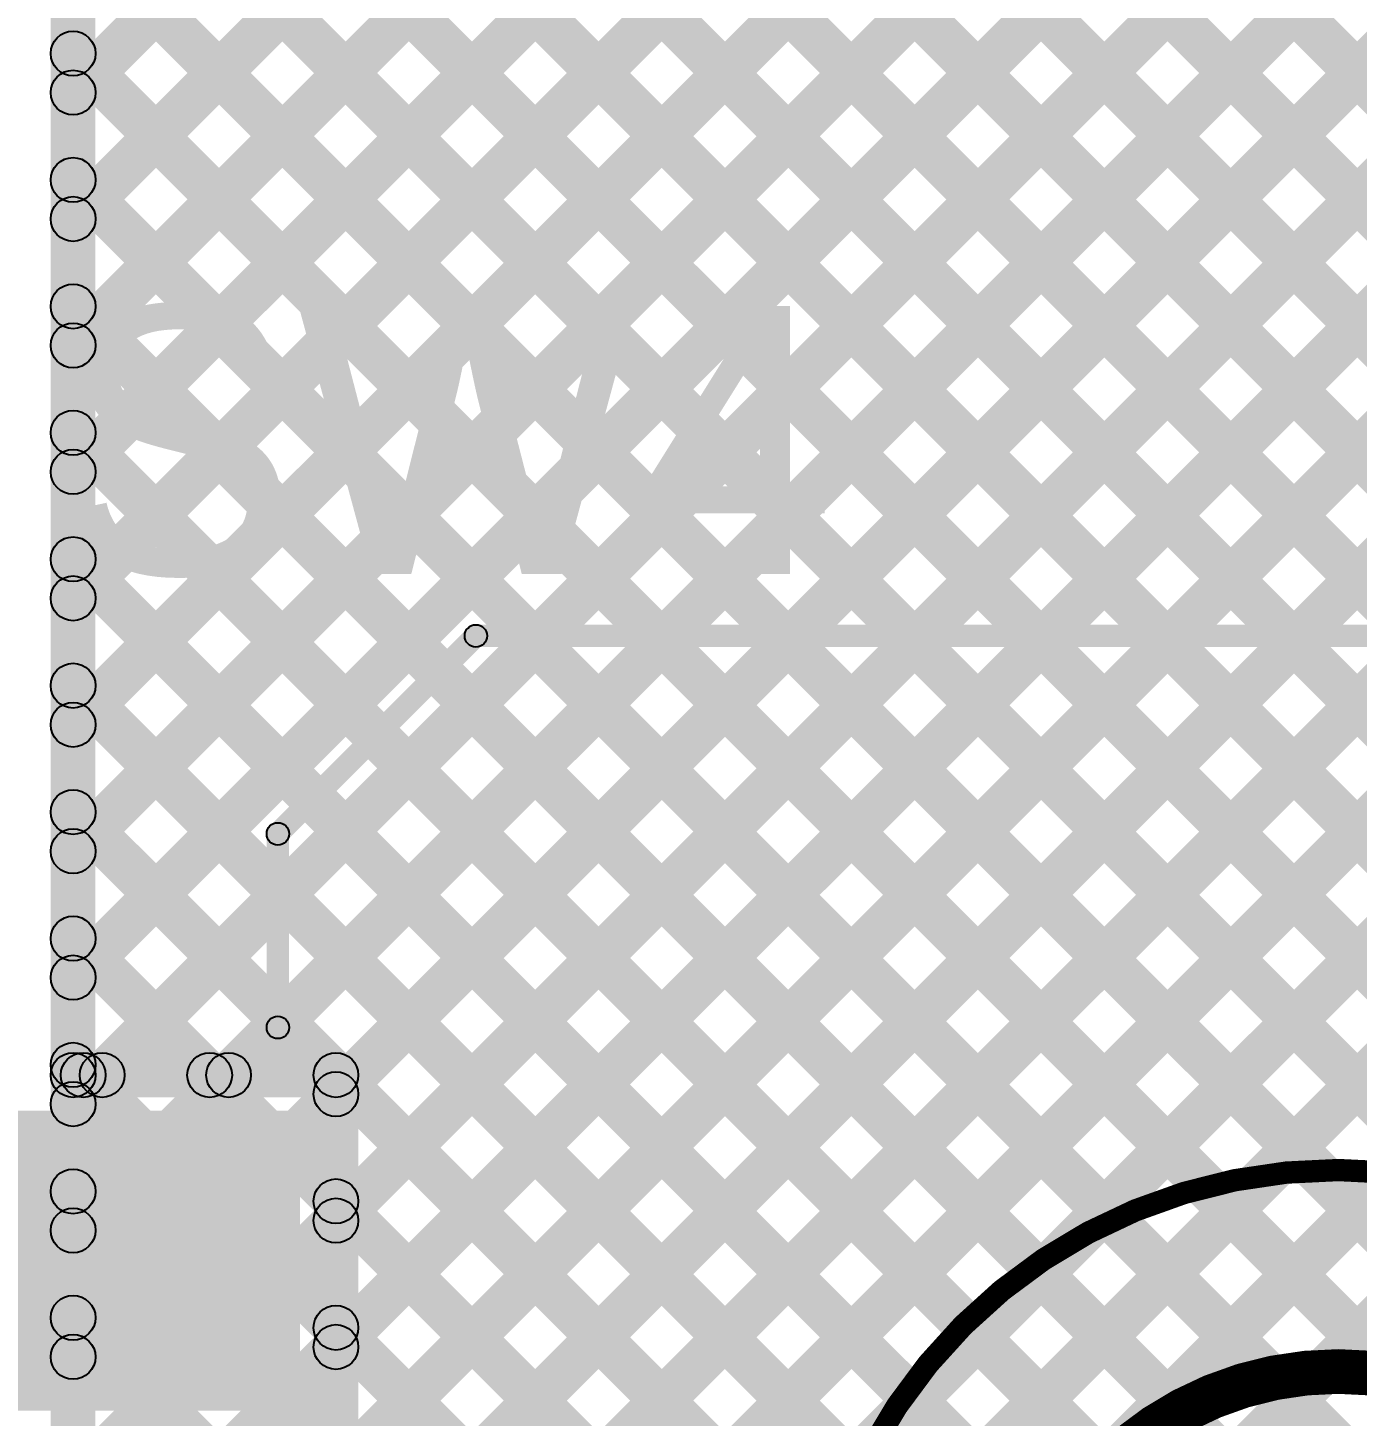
# Model space of a CAD drawing. Header units: millimetres. Extents: x -0.22 to 4.11, y -0.25 to 2.01.
# Drawn here: x 0.0004 to 0.2977, y 0.4368 to 0.7474 of the extents above; entities that cross this region are included whole.
import ezdxf

# ---------------------------------------------------------------- set-up
doc = ezdxf.new("R2010")
doc.units = ezdxf.units.MM
doc.header["$MEASUREMENT"] = 0
for name, color, linetype in [('BottomLayer', 5, 'Continuous'), ('TopLayer', 1, 'Continuous'), ('TopOverlay', 2, 'Continuous'), ('TopPaste', 8, 'Continuous'), ('TopSolder', 216, 'Continuous')]:
    doc.layers.add(name, color=color, linetype=linetype)

# ---------------------------------------------------------------- blocks, each defined once
blk = doc.blocks.new('TS_1103S_C_C_1')
at = {"layer": 'TopLayer'}
blk.add_hatch(color=1, dxfattribs=at).paths.add_polyline_path([(0.23622, -0.0689), (0.35433, -0.0689), (0.35433, -0.12795), (0.23622, -0.12795)])
at = {"layer": 'TopOverlay'}
h = blk.add_hatch(color=2, dxfattribs=at)
edge = h.paths.add_edge_path()
edge.add_arc((0.2372, -0.15059), 0.0025, 0, 360)
for points in [[(0.2347, -0.15059), (0.2397, -0.15059), (0.2397, -0.1939), (0.2347, -0.1939)], [(0.23544, -0.19213), (0.23897, -0.19567), (0.19468, -0.23996), (0.19115, -0.23642)], [(0.19291, -0.23569), (0.19291, -0.24069), (-0.18996, -0.24069), (-0.18996, -0.23569)]]:
    blk.add_hatch(color=2, dxfattribs=at).paths.add_polyline_path(points)
h = blk.add_hatch(color=2, dxfattribs=at)
edge = h.paths.add_edge_path()
edge.add_arc((0.2372, -0.1939), 0.0025, 0, 360)
h = blk.add_hatch(color=2, dxfattribs=at)
edge = h.paths.add_edge_path()
edge.add_arc((0.2372, -0.1939), 0.0025, 0, 360)
h = blk.add_hatch(color=2, dxfattribs=at)
edge = h.paths.add_edge_path()
edge.add_arc((0.19291, -0.23819), 0.0025, 0, 360)
h = blk.add_hatch(color=2, dxfattribs=at)
edge = h.paths.add_edge_path()
edge.add_arc((0.19291, -0.23819), 0.0025, 0, 360)
at = {"layer": 'TopPaste'}
blk.add_hatch(color=8, dxfattribs=at).paths.add_polyline_path([(0.23622, -0.0689), (0.35433, -0.0689), (0.35433, -0.12795), (0.23622, -0.12795)])
at = {"layer": 'TopSolder'}
blk.add_hatch(color=216, dxfattribs=at).paths.add_polyline_path([(0.23222, -0.0649), (0.35833, -0.0649), (0.35833, -0.13195), (0.23222, -0.13195)])
at = {"layer": 'TopOverlay'}
for points, const_width in [([(0.1187, 0, 1), (-0.1187, 0, 1)], 0.005), ([(0.07363, 0, 1), (-0.07363, 0, 1)], 0.01)]:
    blk.add_lwpolyline(points, format="xyb", close=True, dxfattribs=dict(at, const_width=const_width))
for centre in [(0.2372, -0.15059), (0.2372, -0.1939), (0.2372, -0.1939), (0.19291, -0.23819), (0.19291, -0.23819)]:
    blk.add_circle(centre, 0.0025, dxfattribs=at)

msp = doc.modelspace()

# ---------------------------------------------------------------- hatches: boundary and pattern name
at = {"layer": 'BottomLayer'}
for points in [[(0.01553, 0.08636), (0.00553, 0.08636), (0.00553, 1.67653), (0.01553, 1.67653)], [(0.01553, 0.08636), (0.00553, 0.08636), (0.00553, 1.67653), (0.01553, 1.67653)], [(0.01407, 0.72933), (0.007, 0.73641), (0.5049, 1.23431), (0.51197, 1.22724)], [(0.01407, 0.72933), (0.007, 0.73641), (0.5049, 1.23431), (0.51197, 1.22724)], [(0.01407, 0.70105), (0.007, 0.70812), (0.5049, 1.20603), (0.51197, 1.19896)], [(0.01407, 0.70105), (0.007, 0.70812), (0.5049, 1.20603), (0.51197, 1.19896)], [(0.01407, 0.67277), (0.007, 0.67984), (0.5049, 1.17774), (0.51197, 1.17067)], [(0.01407, 0.67277), (0.007, 0.67984), (0.5049, 1.17774), (0.51197, 1.17067)], [(0.01407, 0.64448), (0.007, 0.65155), (0.5049, 1.14946), (0.51197, 1.14239)], [(0.01407, 0.64448), (0.007, 0.65155), (0.5049, 1.14946), (0.51197, 1.14239)], [(0.01407, 0.6162), (0.007, 0.62327), (0.5049, 1.12117), (0.51197, 1.1141)], [(0.01407, 0.6162), (0.007, 0.62327), (0.5049, 1.12117), (0.51197, 1.1141)], [(0.01407, 0.58791), (0.007, 0.59498), (0.5049, 1.09289), (0.51197, 1.08582)], [(0.01407, 0.58791), (0.007, 0.59498), (0.5049, 1.09289), (0.51197, 1.08582)], [(0.01407, 0.55963), (0.007, 0.5667), (0.5049, 1.06461), (0.51197, 1.05753)], [(0.01407, 0.55963), (0.007, 0.5667), (0.5049, 1.06461), (0.51197, 1.05753)], [(0.01407, 0.53134), (0.007, 0.53842), (0.5049, 1.03632), (0.51197, 1.02925)], [(0.01407, 0.53134), (0.007, 0.53842), (0.5049, 1.03632), (0.51197, 1.02925)], [(0.007, 1.02092), (0.01407, 1.02799), (0.51197, 0.53008), (0.5049, 0.52301)], [(0.007, 1.02092), (0.01407, 1.02799), (0.51197, 0.53008), (0.5049, 0.52301)], [(0.01407, 0.50306), (0.007, 0.51013), (0.5049, 1.00804), (0.51197, 1.00097)], [(0.01407, 0.50306), (0.007, 0.51013), (0.5049, 1.00804), (0.51197, 1.00097)], [(0.007, 0.99263), (0.01407, 0.99971), (0.51197, 0.5018), (0.5049, 0.49473)], [(0.007, 0.99263), (0.01407, 0.99971), (0.51197, 0.5018), (0.5049, 0.49473)], [(0.01407, 0.47478), (0.007, 0.48185), (0.5049, 0.97975), (0.51197, 0.97268)], [(0.01407, 0.47478), (0.007, 0.48185), (0.5049, 0.97975), (0.51197, 0.97268)], [(0.007, 0.96435), (0.01407, 0.97142), (0.51197, 0.47352), (0.5049, 0.46644)], [(0.007, 0.96435), (0.01407, 0.97142), (0.51197, 0.47352), (0.5049, 0.46644)], [(0.01407, 0.44649), (0.007, 0.45356), (0.5049, 0.95147), (0.51197, 0.9444)], [(0.01407, 0.44649), (0.007, 0.45356), (0.5049, 0.95147), (0.51197, 0.9444)], [(0.007, 0.93607), (0.01407, 0.94314), (0.93968, 0.01753), (0.93261, 0.01046)], [(0.007, 0.93607), (0.01407, 0.94314), (0.93968, 0.01753), (0.93261, 0.01046)], [(0.01407, 0.41821), (0.007, 0.42528), (0.5049, 0.92318), (0.51197, 0.91611)], [(0.01407, 0.41821), (0.007, 0.42528), (0.5049, 0.92318), (0.51197, 0.91611)], [(0.007, 0.90778), (0.01407, 0.91485), (0.91139, 0.01753), (0.90432, 0.01046)], [(0.007, 0.90778), (0.01407, 0.91485), (0.91139, 0.01753), (0.90432, 0.01046)], [(0.01407, 0.38992), (0.007, 0.39699), (0.5049, 0.8949), (0.51197, 0.88783)], [(0.01407, 0.38992), (0.007, 0.39699), (0.5049, 0.8949), (0.51197, 0.88783)], [(0.007, 0.8795), (0.01407, 0.88657), (0.88311, 0.01753), (0.87604, 0.01046)], [(0.007, 0.8795), (0.01407, 0.88657), (0.88311, 0.01753), (0.87604, 0.01046)], [(0.01407, 0.36164), (0.007, 0.36871), (0.5049, 0.86661), (0.51197, 0.85954)], [(0.01407, 0.36164), (0.007, 0.36871), (0.5049, 0.86661), (0.51197, 0.85954)], [(0.007, 0.85121), (0.01407, 0.85828), (0.85482, 0.01753), (0.84775, 0.01046)], [(0.007, 0.85121), (0.01407, 0.85828), (0.85482, 0.01753), (0.84775, 0.01046)], [(0.01407, 0.33335), (0.007, 0.34043), (0.5049, 0.83833), (0.51197, 0.83126)], [(0.01407, 0.33335), (0.007, 0.34043), (0.5049, 0.83833), (0.51197, 0.83126)], [(0.007, 0.82293), (0.01407, 0.83), (0.82654, 0.01753), (0.81947, 0.01046)], [(0.007, 0.82293), (0.01407, 0.83), (0.82654, 0.01753), (0.81947, 0.01046)], [(0.01407, 0.30507), (0.007, 0.31214), (0.5049, 0.81005), (0.51197, 0.80298)], [(0.01407, 0.30507), (0.007, 0.31214), (0.5049, 0.81005), (0.51197, 0.80298)], [(0.007, 0.79464), (0.01407, 0.80172), (0.79825, 0.01753), (0.79118, 0.01046)], [(0.007, 0.79464), (0.01407, 0.80172), (0.79825, 0.01753), (0.79118, 0.01046)], [(0.01407, 0.27679), (0.007, 0.28386), (0.5049, 0.78176), (0.51197, 0.77469)], [(0.01407, 0.27679), (0.007, 0.28386), (0.5049, 0.78176), (0.51197, 0.77469)], [(0.007, 0.76636), (0.01407, 0.77343), (0.76997, 0.01753), (0.7629, 0.01046)], [(0.007, 0.76636), (0.01407, 0.77343), (0.76997, 0.01753), (0.7629, 0.01046)], [(0.01407, 0.2485), (0.007, 0.25557), (0.5049, 0.75348), (0.51197, 0.74641)], [(0.01407, 0.2485), (0.007, 0.25557), (0.5049, 0.75348), (0.51197, 0.74641)], [(0.007, 0.73808), (0.01407, 0.74515), (0.74169, 0.01753), (0.73462, 0.01046)], [(0.007, 0.73808), (0.01407, 0.74515), (0.74169, 0.01753), (0.73462, 0.01046)], [(0.01407, 0.22022), (0.007, 0.22729), (0.5049, 0.72519), (0.51197, 0.71812)], [(0.01407, 0.22022), (0.007, 0.22729), (0.5049, 0.72519), (0.51197, 0.71812)], [(0.007, 0.70979), (0.01407, 0.71686), (0.7134, 0.01753), (0.70633, 0.01046)], [(0.007, 0.70979), (0.01407, 0.71686), (0.7134, 0.01753), (0.70633, 0.01046)], [(0.01407, 0.19193), (0.007, 0.199), (0.5049, 0.69691), (0.51197, 0.68984)], [(0.01407, 0.19193), (0.007, 0.199), (0.5049, 0.69691), (0.51197, 0.68984)], [(0.007, 0.68151), (0.01407, 0.68858), (0.68512, 0.01753), (0.67805, 0.01046)], [(0.007, 0.68151), (0.01407, 0.68858), (0.68512, 0.01753), (0.67805, 0.01046)], [(0.01407, 0.16365), (0.007, 0.17072), (0.5049, 0.66862), (0.51197, 0.66155)], [(0.01407, 0.16365), (0.007, 0.17072), (0.5049, 0.66862), (0.51197, 0.66155)], [(0.007, 0.65322), (0.01407, 0.66029), (0.65683, 0.01753), (0.64976, 0.01046)], [(0.007, 0.65322), (0.01407, 0.66029), (0.65683, 0.01753), (0.64976, 0.01046)], [(0.007, 0.62494), (0.01407, 0.63201), (0.62855, 0.01753), (0.62148, 0.01046)], [(0.007, 0.62494), (0.01407, 0.63201), (0.62855, 0.01753), (0.62148, 0.01046)], [(0.007, 0.59665), (0.01407, 0.60373), (0.60026, 0.01753), (0.59319, 0.01046)], [(0.007, 0.59665), (0.01407, 0.60373), (0.60026, 0.01753), (0.59319, 0.01046)], [(0.007, 0.56837), (0.01407, 0.57544), (0.57198, 0.01753), (0.56491, 0.01046)], [(0.007, 0.56837), (0.01407, 0.57544), (0.57198, 0.01753), (0.56491, 0.01046)], [(0.007, 0.54009), (0.01407, 0.54716), (0.5437, 0.01753), (0.53663, 0.01046)], [(0.007, 0.54009), (0.01407, 0.54716), (0.5437, 0.01753), (0.53663, 0.01046)], [(0.007, 0.5118), (0.01407, 0.51887), (0.51541, 0.01753), (0.50834, 0.01046)], [(0.007, 0.5118), (0.01407, 0.51887), (0.51541, 0.01753), (0.50834, 0.01046)], [(0.007, 0.48352), (0.01407, 0.49059), (0.48713, 0.01753), (0.48006, 0.01046)], [(0.007, 0.48352), (0.01407, 0.49059), (0.48713, 0.01753), (0.48006, 0.01046)], [(0.007, 0.45523), (0.01407, 0.4623), (0.45884, 0.01753), (0.45177, 0.01046)], [(0.007, 0.45523), (0.01407, 0.4623), (0.45884, 0.01753), (0.45177, 0.01046)]]:
    msp.add_hatch(color=5, dxfattribs=at).paths.add_polyline_path(points)
h = msp.add_hatch(color=5, dxfattribs=at)
edge = h.paths.add_edge_path()
edge.add_arc((0.01053, 0.74161), 0.005, 0, 360)
h = msp.add_hatch(color=5, dxfattribs=at)
edge = h.paths.add_edge_path()
edge.add_arc((0.01053, 0.74161), 0.005, 0, 360)
h = msp.add_hatch(color=5, dxfattribs=at)
edge = h.paths.add_edge_path()
edge.add_arc((0.01053, 0.73287), 0.005, 0, 360)
h = msp.add_hatch(color=5, dxfattribs=at)
edge = h.paths.add_edge_path()
edge.add_arc((0.01053, 0.73287), 0.005, 0, 360)
h = msp.add_hatch(color=5, dxfattribs=at)
edge = h.paths.add_edge_path()
edge.add_arc((0.01053, 0.71333), 0.005, 0, 360)
h = msp.add_hatch(color=5, dxfattribs=at)
edge = h.paths.add_edge_path()
edge.add_arc((0.01053, 0.71333), 0.005, 0, 360)
h = msp.add_hatch(color=5, dxfattribs=at)
edge = h.paths.add_edge_path()
edge.add_arc((0.01053, 0.70459), 0.005, 0, 360)
h = msp.add_hatch(color=5, dxfattribs=at)
edge = h.paths.add_edge_path()
edge.add_arc((0.01053, 0.70459), 0.005, 0, 360)
h = msp.add_hatch(color=5, dxfattribs=at)
edge = h.paths.add_edge_path()
edge.add_arc((0.01053, 0.68504), 0.005, 0, 360)
h = msp.add_hatch(color=5, dxfattribs=at)
edge = h.paths.add_edge_path()
edge.add_arc((0.01053, 0.68504), 0.005, 0, 360)
h = msp.add_hatch(color=5, dxfattribs=at)
edge = h.paths.add_edge_path()
edge.add_arc((0.01053, 0.6763), 0.005, 0, 360)
h = msp.add_hatch(color=5, dxfattribs=at)
edge = h.paths.add_edge_path()
edge.add_arc((0.01053, 0.6763), 0.005, 0, 360)
h = msp.add_hatch(color=5, dxfattribs=at)
edge = h.paths.add_edge_path()
edge.add_arc((0.01053, 0.65676), 0.005, 0, 360)
h = msp.add_hatch(color=5, dxfattribs=at)
edge = h.paths.add_edge_path()
edge.add_arc((0.01053, 0.65676), 0.005, 0, 360)
h = msp.add_hatch(color=5, dxfattribs=at)
edge = h.paths.add_edge_path()
edge.add_arc((0.01053, 0.64802), 0.005, 0, 360)
h = msp.add_hatch(color=5, dxfattribs=at)
edge = h.paths.add_edge_path()
edge.add_arc((0.01053, 0.64802), 0.005, 0, 360)
h = msp.add_hatch(color=5, dxfattribs=at)
edge = h.paths.add_edge_path()
edge.add_arc((0.01053, 0.62847), 0.005, 0, 360)
h = msp.add_hatch(color=5, dxfattribs=at)
edge = h.paths.add_edge_path()
edge.add_arc((0.01053, 0.62847), 0.005, 0, 360)
h = msp.add_hatch(color=5, dxfattribs=at)
edge = h.paths.add_edge_path()
edge.add_arc((0.01053, 0.61973), 0.005, 0, 360)
h = msp.add_hatch(color=5, dxfattribs=at)
edge = h.paths.add_edge_path()
edge.add_arc((0.01053, 0.61973), 0.005, 0, 360)
h = msp.add_hatch(color=5, dxfattribs=at)
edge = h.paths.add_edge_path()
edge.add_arc((0.01053, 0.60019), 0.005, 0, 360)
h = msp.add_hatch(color=5, dxfattribs=at)
edge = h.paths.add_edge_path()
edge.add_arc((0.01053, 0.60019), 0.005, 0, 360)
h = msp.add_hatch(color=5, dxfattribs=at)
edge = h.paths.add_edge_path()
edge.add_arc((0.01053, 0.59145), 0.005, 0, 360)
h = msp.add_hatch(color=5, dxfattribs=at)
edge = h.paths.add_edge_path()
edge.add_arc((0.01053, 0.59145), 0.005, 0, 360)
h = msp.add_hatch(color=5, dxfattribs=at)
edge = h.paths.add_edge_path()
edge.add_arc((0.01053, 0.57191), 0.005, 0, 360)
h = msp.add_hatch(color=5, dxfattribs=at)
edge = h.paths.add_edge_path()
edge.add_arc((0.01053, 0.57191), 0.005, 0, 360)
h = msp.add_hatch(color=5, dxfattribs=at)
edge = h.paths.add_edge_path()
edge.add_arc((0.01053, 0.56316), 0.005, 0, 360)
h = msp.add_hatch(color=5, dxfattribs=at)
edge = h.paths.add_edge_path()
edge.add_arc((0.01053, 0.56316), 0.005, 0, 360)
h = msp.add_hatch(color=5, dxfattribs=at)
edge = h.paths.add_edge_path()
edge.add_arc((0.01053, 0.54362), 0.005, 0, 360)
h = msp.add_hatch(color=5, dxfattribs=at)
edge = h.paths.add_edge_path()
edge.add_arc((0.01053, 0.54362), 0.005, 0, 360)
h = msp.add_hatch(color=5, dxfattribs=at)
edge = h.paths.add_edge_path()
edge.add_arc((0.01053, 0.53488), 0.005, 0, 360)
h = msp.add_hatch(color=5, dxfattribs=at)
edge = h.paths.add_edge_path()
edge.add_arc((0.01053, 0.53488), 0.005, 0, 360)
h = msp.add_hatch(color=5, dxfattribs=at)
edge = h.paths.add_edge_path()
edge.add_arc((0.01053, 0.51534), 0.005, 0, 360)
h = msp.add_hatch(color=5, dxfattribs=at)
edge = h.paths.add_edge_path()
edge.add_arc((0.01053, 0.51534), 0.005, 0, 360)
h = msp.add_hatch(color=5, dxfattribs=at)
edge = h.paths.add_edge_path()
edge.add_arc((0.01053, 0.5066), 0.005, 0, 360)
h = msp.add_hatch(color=5, dxfattribs=at)
edge = h.paths.add_edge_path()
edge.add_arc((0.01053, 0.5066), 0.005, 0, 360)
h = msp.add_hatch(color=5, dxfattribs=at)
edge = h.paths.add_edge_path()
edge.add_arc((0.01053, 0.48705), 0.005, 0, 360)
h = msp.add_hatch(color=5, dxfattribs=at)
edge = h.paths.add_edge_path()
edge.add_arc((0.01053, 0.48705), 0.005, 0, 360)
h = msp.add_hatch(color=5, dxfattribs=at)
edge = h.paths.add_edge_path()
edge.add_arc((0.01053, 0.47831), 0.005, 0, 360)
h = msp.add_hatch(color=5, dxfattribs=at)
edge = h.paths.add_edge_path()
edge.add_arc((0.01053, 0.47831), 0.005, 0, 360)
h = msp.add_hatch(color=5, dxfattribs=at)
edge = h.paths.add_edge_path()
edge.add_arc((0.01053, 0.45877), 0.005, 0, 360)
h = msp.add_hatch(color=5, dxfattribs=at)
edge = h.paths.add_edge_path()
edge.add_arc((0.01053, 0.45877), 0.005, 0, 360)
h = msp.add_hatch(color=5, dxfattribs=at)
edge = h.paths.add_edge_path()
edge.add_arc((0.01053, 0.45003), 0.005, 0, 360)
h = msp.add_hatch(color=5, dxfattribs=at)
edge = h.paths.add_edge_path()
edge.add_arc((0.01053, 0.45003), 0.005, 0, 360)
at = {"layer": 'TopLayer'}
for points in [[(0.01407, 0.55963), (0.007, 0.5667), (0.68811, 1.24781), (0.69518, 1.24074)], [(0.01407, 0.53134), (0.007, 0.53842), (0.71639, 1.24781), (0.72347, 1.24074)], [(0.01407, 0.55963), (0.007, 0.5667), (0.68811, 1.24781), (0.69518, 1.24074)], [(0.01407, 0.53134), (0.007, 0.53842), (0.71639, 1.24781), (0.72347, 1.24074)], [(0.02055, 0.50954), (0.01348, 0.51662), (0.74468, 1.24781), (0.75175, 1.24074)], [(0.02055, 0.50954), (0.01348, 0.51662), (0.74468, 1.24781), (0.75175, 1.24074)], [(0.04884, 0.50954), (0.04177, 0.51662), (0.77296, 1.24781), (0.78003, 1.24074)], [(0.04884, 0.50954), (0.04177, 0.51662), (0.77296, 1.24781), (0.78003, 1.24074)], [(0.01407, 0.72933), (0.007, 0.73641), (0.51422, 1.24363), (0.52129, 1.23655)], [(0.01407, 0.72933), (0.007, 0.73641), (0.51422, 1.24363), (0.52129, 1.23655)], [(0.01407, 0.58791), (0.007, 0.59498), (0.6503, 1.23828), (0.65737, 1.23121)], [(0.01407, 0.6162), (0.007, 0.62327), (0.62201, 1.23828), (0.62908, 1.23121)], [(0.01407, 0.64448), (0.007, 0.65155), (0.59373, 1.23828), (0.6008, 1.23121)], [(0.01407, 0.70105), (0.007, 0.70812), (0.53716, 1.23828), (0.54423, 1.23121)], [(0.01407, 0.67277), (0.007, 0.67984), (0.56545, 1.23828), (0.57252, 1.23121)], [(0.01407, 0.58791), (0.007, 0.59498), (0.6503, 1.23828), (0.65737, 1.23121)], [(0.01407, 0.6162), (0.007, 0.62327), (0.62201, 1.23828), (0.62908, 1.23121)], [(0.01407, 0.64448), (0.007, 0.65155), (0.59373, 1.23828), (0.6008, 1.23121)], [(0.01407, 0.70105), (0.007, 0.70812), (0.53716, 1.23828), (0.54423, 1.23121)], [(0.01407, 0.67277), (0.007, 0.67984), (0.56545, 1.23828), (0.57252, 1.23121)], [(0.01553, 0.51308), (0.00553, 0.51308), (0.00553, 1.23475), (0.01553, 1.23475)], [(0.01553, 0.51308), (0.00553, 0.51308), (0.00553, 1.23475), (0.01553, 1.23475)], [(0.07285, 0.50527), (0.06578, 0.51234), (0.78838, 1.23495), (0.79546, 1.22788)], [(0.07285, 0.50527), (0.06578, 0.51234), (0.78838, 1.23495), (0.79546, 1.22788)], [(0.07285, 0.47699), (0.06578, 0.48406), (0.80253, 1.22081), (0.8096, 1.21374)], [(0.07285, 0.47699), (0.06578, 0.48406), (0.80253, 1.22081), (0.8096, 1.21374)], [(0.07285, 0.4487), (0.06578, 0.45577), (0.808, 1.19799), (0.81507, 1.19092)], [(0.07285, 0.4487), (0.06578, 0.45577), (0.808, 1.19799), (0.81507, 1.19092)], [(0.01407, 0.36164), (0.007, 0.36871), (0.808, 1.16971), (0.81507, 1.16264)], [(0.01407, 0.36164), (0.007, 0.36871), (0.808, 1.16971), (0.81507, 1.16264)], [(0.01407, 0.33335), (0.007, 0.34043), (0.808, 1.14143), (0.81507, 1.13435)], [(0.01407, 0.33335), (0.007, 0.34043), (0.808, 1.14143), (0.81507, 1.13435)], [(0.02169, 0.31269), (0.01462, 0.31977), (0.808, 1.11314), (0.81507, 1.10607)], [(0.02169, 0.31269), (0.01462, 0.31977), (0.808, 1.11314), (0.81507, 1.10607)], [(0.04998, 0.31269), (0.04291, 0.31977), (0.808, 1.08486), (0.81507, 1.07779)], [(0.04998, 0.31269), (0.04291, 0.31977), (0.808, 1.08486), (0.81507, 1.07779)], [(0.07285, 0.30728), (0.06578, 0.31435), (0.808, 1.05657), (0.81507, 1.0495)], [(0.07285, 0.30728), (0.06578, 0.31435), (0.808, 1.05657), (0.81507, 1.0495)], [(0.07285, 0.279), (0.06578, 0.28607), (0.808, 1.02829), (0.81507, 1.02122)], [(0.07285, 0.279), (0.06578, 0.28607), (0.808, 1.02829), (0.81507, 1.02122)], [(0.007, 1.02092), (0.01407, 1.02799), (0.52544, 0.51662), (0.51837, 0.50954)], [(0.007, 1.02092), (0.01407, 1.02799), (0.52544, 0.51662), (0.51837, 0.50954)], [(0.007, 0.99263), (0.01407, 0.99971), (0.52129, 0.49249), (0.51422, 0.48541)], [(0.007, 0.99263), (0.01407, 0.99971), (0.52129, 0.49249), (0.51422, 0.48541)], [(0.07285, 0.25071), (0.06578, 0.25778), (0.808, 1), (0.81507, 0.99293)], [(0.07285, 0.25071), (0.06578, 0.25778), (0.808, 1), (0.81507, 0.99293)], [(0.01407, 0.16365), (0.007, 0.17072), (0.808, 0.97172), (0.81507, 0.96465)], [(0.01407, 0.16365), (0.007, 0.17072), (0.808, 0.97172), (0.81507, 0.96465)], [(0.007, 0.96435), (0.01407, 0.97142), (0.52129, 0.4642), (0.51422, 0.45713)], [(0.007, 0.96435), (0.01407, 0.97142), (0.52129, 0.4642), (0.51422, 0.45713)], [(0.007, 0.93607), (0.01407, 0.94314), (0.52129, 0.43592), (0.51422, 0.42885)], [(0.007, 0.93607), (0.01407, 0.94314), (0.52129, 0.43592), (0.51422, 0.42885)], [(0.007, 0.90778), (0.01407, 0.91485), (0.60916, 0.31977), (0.60208, 0.31269)], [(0.007, 0.90778), (0.01407, 0.91485), (0.60916, 0.31977), (0.60208, 0.31269)], [(0.007, 0.8795), (0.01407, 0.88657), (0.58087, 0.31977), (0.5738, 0.31269)], [(0.007, 0.8795), (0.01407, 0.88657), (0.58087, 0.31977), (0.5738, 0.31269)], [(0.007, 0.85121), (0.01407, 0.85828), (0.55259, 0.31977), (0.54552, 0.31269)], [(0.007, 0.85121), (0.01407, 0.85828), (0.55259, 0.31977), (0.54552, 0.31269)], [(0.007, 0.82293), (0.01407, 0.83), (0.5243, 0.31977), (0.51723, 0.31269)], [(0.007, 0.82293), (0.01407, 0.83), (0.5243, 0.31977), (0.51723, 0.31269)], [(0.007, 0.79464), (0.01407, 0.80172), (0.52129, 0.2945), (0.51422, 0.28742)], [(0.007, 0.79464), (0.01407, 0.80172), (0.52129, 0.2945), (0.51422, 0.28742)], [(0.007, 0.76636), (0.01407, 0.77343), (0.52129, 0.26621), (0.51422, 0.25914)], [(0.007, 0.76636), (0.01407, 0.77343), (0.52129, 0.26621), (0.51422, 0.25914)], [(0.007, 0.73808), (0.01407, 0.74515), (0.52129, 0.23793), (0.51422, 0.23086)], [(0.007, 0.73808), (0.01407, 0.74515), (0.52129, 0.23793), (0.51422, 0.23086)], [(0.007, 0.70979), (0.01407, 0.71686), (0.7134, 0.01753), (0.70633, 0.01046)], [(0.007, 0.70979), (0.01407, 0.71686), (0.7134, 0.01753), (0.70633, 0.01046)], [(0.007, 0.68151), (0.01407, 0.68858), (0.68512, 0.01753), (0.67805, 0.01046)], [(0.007, 0.68151), (0.01407, 0.68858), (0.68512, 0.01753), (0.67805, 0.01046)], [(0.007, 0.65322), (0.01407, 0.66029), (0.65683, 0.01753), (0.64976, 0.01046)], [(0.007, 0.65322), (0.01407, 0.66029), (0.65683, 0.01753), (0.64976, 0.01046)], [(0.007, 0.62494), (0.01407, 0.63201), (0.62855, 0.01753), (0.62148, 0.01046)], [(0.007, 0.62494), (0.01407, 0.63201), (0.62855, 0.01753), (0.62148, 0.01046)], [(0.007, 0.59665), (0.01407, 0.60373), (0.60026, 0.01753), (0.59319, 0.01046)], [(0.007, 0.59665), (0.01407, 0.60373), (0.60026, 0.01753), (0.59319, 0.01046)], [(0.007, 0.56837), (0.01407, 0.57544), (0.57198, 0.01753), (0.56491, 0.01046)], [(0.007, 0.56837), (0.01407, 0.57544), (0.57198, 0.01753), (0.56491, 0.01046)], [(0.007, 0.54009), (0.01407, 0.54716), (0.04461, 0.51662), (0.03754, 0.50954)], [(0.007, 0.54009), (0.01407, 0.54716), (0.04461, 0.51662), (0.03754, 0.50954)], [(0.007, 0.5118), (0.01407, 0.51887), (0.01633, 0.51662), (0.00925, 0.50954)], [(0.007, 0.5118), (0.01407, 0.51887), (0.01633, 0.51662), (0.00925, 0.50954)], [(0.01053, 0.50808), (0.01053, 0.51808), (0.06931, 0.51808), (0.06931, 0.50808)], [(0.01053, 0.50808), (0.01053, 0.51808), (0.06931, 0.51808), (0.06931, 0.50808)], [(0.07431, 0.43002), (0.06431, 0.43002), (0.06431, 0.51308), (0.07431, 0.51308)], [(0.07431, 0.43002), (0.06431, 0.43002), (0.06431, 0.51308), (0.07431, 0.51308)], [(0.06578, 0.48131), (0.07285, 0.48838), (0.5437, 0.01753), (0.53663, 0.01046)], [(0.06578, 0.48131), (0.07285, 0.48838), (0.5437, 0.01753), (0.53663, 0.01046)], [(0.06578, 0.45302), (0.07285, 0.46009), (0.51541, 0.01753), (0.50834, 0.01046)], [(0.06578, 0.45302), (0.07285, 0.46009), (0.51541, 0.01753), (0.50834, 0.01046)]]:
    msp.add_hatch(color=1, dxfattribs=at).paths.add_polyline_path(points)
h = msp.add_hatch(color=1, dxfattribs=at)
edge = h.paths.add_edge_path()
edge.add_arc((0.01053, 0.74161), 0.005, 0, 360)
h = msp.add_hatch(color=1, dxfattribs=at)
edge = h.paths.add_edge_path()
edge.add_arc((0.01053, 0.74161), 0.005, 0, 360)
h = msp.add_hatch(color=1, dxfattribs=at)
edge = h.paths.add_edge_path()
edge.add_arc((0.01053, 0.73287), 0.005, 0, 360)
h = msp.add_hatch(color=1, dxfattribs=at)
edge = h.paths.add_edge_path()
edge.add_arc((0.01053, 0.73287), 0.005, 0, 360)
h = msp.add_hatch(color=1, dxfattribs=at)
edge = h.paths.add_edge_path()
edge.add_arc((0.01053, 0.71333), 0.005, 0, 360)
h = msp.add_hatch(color=1, dxfattribs=at)
edge = h.paths.add_edge_path()
edge.add_arc((0.01053, 0.71333), 0.005, 0, 360)
h = msp.add_hatch(color=1, dxfattribs=at)
edge = h.paths.add_edge_path()
edge.add_arc((0.01053, 0.70459), 0.005, 0, 360)
h = msp.add_hatch(color=1, dxfattribs=at)
edge = h.paths.add_edge_path()
edge.add_arc((0.01053, 0.70459), 0.005, 0, 360)
h = msp.add_hatch(color=1, dxfattribs=at)
edge = h.paths.add_edge_path()
edge.add_arc((0.01053, 0.68504), 0.005, 0, 360)
h = msp.add_hatch(color=1, dxfattribs=at)
edge = h.paths.add_edge_path()
edge.add_arc((0.01053, 0.68504), 0.005, 0, 360)
h = msp.add_hatch(color=1, dxfattribs=at)
edge = h.paths.add_edge_path()
edge.add_arc((0.01053, 0.6763), 0.005, 0, 360)
h = msp.add_hatch(color=1, dxfattribs=at)
edge = h.paths.add_edge_path()
edge.add_arc((0.01053, 0.6763), 0.005, 0, 360)
h = msp.add_hatch(color=1, dxfattribs=at)
edge = h.paths.add_edge_path()
edge.add_arc((0.01053, 0.65676), 0.005, 0, 360)
h = msp.add_hatch(color=1, dxfattribs=at)
edge = h.paths.add_edge_path()
edge.add_arc((0.01053, 0.65676), 0.005, 0, 360)
h = msp.add_hatch(color=1, dxfattribs=at)
edge = h.paths.add_edge_path()
edge.add_arc((0.01053, 0.64802), 0.005, 0, 360)
h = msp.add_hatch(color=1, dxfattribs=at)
edge = h.paths.add_edge_path()
edge.add_arc((0.01053, 0.64802), 0.005, 0, 360)
h = msp.add_hatch(color=1, dxfattribs=at)
edge = h.paths.add_edge_path()
edge.add_arc((0.01053, 0.62847), 0.005, 0, 360)
h = msp.add_hatch(color=1, dxfattribs=at)
edge = h.paths.add_edge_path()
edge.add_arc((0.01053, 0.62847), 0.005, 0, 360)
h = msp.add_hatch(color=1, dxfattribs=at)
edge = h.paths.add_edge_path()
edge.add_arc((0.01053, 0.61973), 0.005, 0, 360)
h = msp.add_hatch(color=1, dxfattribs=at)
edge = h.paths.add_edge_path()
edge.add_arc((0.01053, 0.61973), 0.005, 0, 360)
h = msp.add_hatch(color=1, dxfattribs=at)
edge = h.paths.add_edge_path()
edge.add_arc((0.01053, 0.60019), 0.005, 0, 360)
h = msp.add_hatch(color=1, dxfattribs=at)
edge = h.paths.add_edge_path()
edge.add_arc((0.01053, 0.60019), 0.005, 0, 360)
h = msp.add_hatch(color=1, dxfattribs=at)
edge = h.paths.add_edge_path()
edge.add_arc((0.01053, 0.59145), 0.005, 0, 360)
h = msp.add_hatch(color=1, dxfattribs=at)
edge = h.paths.add_edge_path()
edge.add_arc((0.01053, 0.59145), 0.005, 0, 360)
h = msp.add_hatch(color=1, dxfattribs=at)
edge = h.paths.add_edge_path()
edge.add_arc((0.01053, 0.57191), 0.005, 0, 360)
h = msp.add_hatch(color=1, dxfattribs=at)
edge = h.paths.add_edge_path()
edge.add_arc((0.01053, 0.57191), 0.005, 0, 360)
h = msp.add_hatch(color=1, dxfattribs=at)
edge = h.paths.add_edge_path()
edge.add_arc((0.01053, 0.56316), 0.005, 0, 360)
h = msp.add_hatch(color=1, dxfattribs=at)
edge = h.paths.add_edge_path()
edge.add_arc((0.01053, 0.56316), 0.005, 0, 360)
h = msp.add_hatch(color=1, dxfattribs=at)
edge = h.paths.add_edge_path()
edge.add_arc((0.01053, 0.54362), 0.005, 0, 360)
h = msp.add_hatch(color=1, dxfattribs=at)
edge = h.paths.add_edge_path()
edge.add_arc((0.01053, 0.54362), 0.005, 0, 360)
h = msp.add_hatch(color=1, dxfattribs=at)
edge = h.paths.add_edge_path()
edge.add_arc((0.01053, 0.53488), 0.005, 0, 360)
h = msp.add_hatch(color=1, dxfattribs=at)
edge = h.paths.add_edge_path()
edge.add_arc((0.01053, 0.53488), 0.005, 0, 360)
h = msp.add_hatch(color=1, dxfattribs=at)
edge = h.paths.add_edge_path()
edge.add_arc((0.01053, 0.51534), 0.005, 0, 360)
h = msp.add_hatch(color=1, dxfattribs=at)
edge = h.paths.add_edge_path()
edge.add_arc((0.01053, 0.51534), 0.005, 0, 360)
h = msp.add_hatch(color=1, dxfattribs=at)
edge = h.paths.add_edge_path()
edge.add_arc((0.01053, 0.51308), 0.005, 0, 360)
h = msp.add_hatch(color=1, dxfattribs=at)
edge = h.paths.add_edge_path()
edge.add_arc((0.01053, 0.51308), 0.005, 0, 360)
h = msp.add_hatch(color=1, dxfattribs=at)
edge = h.paths.add_edge_path()
edge.add_arc((0.01053, 0.51308), 0.005, 0, 360)
h = msp.add_hatch(color=1, dxfattribs=at)
edge = h.paths.add_edge_path()
edge.add_arc((0.01053, 0.51308), 0.005, 0, 360)
h = msp.add_hatch(color=1, dxfattribs=at)
edge = h.paths.add_edge_path()
edge.add_arc((0.01279, 0.51308), 0.005, 0, 360)
h = msp.add_hatch(color=1, dxfattribs=at)
edge = h.paths.add_edge_path()
edge.add_arc((0.01279, 0.51308), 0.005, 0, 360)
h = msp.add_hatch(color=1, dxfattribs=at)
edge = h.paths.add_edge_path()
edge.add_arc((0.01702, 0.51308), 0.005, 0, 360)
h = msp.add_hatch(color=1, dxfattribs=at)
edge = h.paths.add_edge_path()
edge.add_arc((0.01702, 0.51308), 0.005, 0, 360)
h = msp.add_hatch(color=1, dxfattribs=at)
edge = h.paths.add_edge_path()
edge.add_arc((0.04107, 0.51308), 0.005, 0, 360)
h = msp.add_hatch(color=1, dxfattribs=at)
edge = h.paths.add_edge_path()
edge.add_arc((0.04107, 0.51308), 0.005, 0, 360)
h = msp.add_hatch(color=1, dxfattribs=at)
edge = h.paths.add_edge_path()
edge.add_arc((0.0453, 0.51308), 0.005, 0, 360)
h = msp.add_hatch(color=1, dxfattribs=at)
edge = h.paths.add_edge_path()
edge.add_arc((0.0453, 0.51308), 0.005, 0, 360)
h = msp.add_hatch(color=1, dxfattribs=at)
edge = h.paths.add_edge_path()
edge.add_arc((0.06931, 0.51308), 0.005, 0, 360)
h = msp.add_hatch(color=1, dxfattribs=at)
edge = h.paths.add_edge_path()
edge.add_arc((0.06931, 0.51308), 0.005, 0, 360)
h = msp.add_hatch(color=1, dxfattribs=at)
edge = h.paths.add_edge_path()
edge.add_arc((0.06931, 0.51308), 0.005, 0, 360)
h = msp.add_hatch(color=1, dxfattribs=at)
edge = h.paths.add_edge_path()
edge.add_arc((0.06931, 0.51308), 0.005, 0, 360)
h = msp.add_hatch(color=1, dxfattribs=at)
edge = h.paths.add_edge_path()
edge.add_arc((0.06931, 0.50881), 0.005, 0, 360)
h = msp.add_hatch(color=1, dxfattribs=at)
edge = h.paths.add_edge_path()
edge.add_arc((0.06931, 0.50881), 0.005, 0, 360)
h = msp.add_hatch(color=1, dxfattribs=at)
edge = h.paths.add_edge_path()
edge.add_arc((0.06931, 0.48484), 0.005, 0, 360)
h = msp.add_hatch(color=1, dxfattribs=at)
edge = h.paths.add_edge_path()
edge.add_arc((0.06931, 0.48484), 0.005, 0, 360)
h = msp.add_hatch(color=1, dxfattribs=at)
edge = h.paths.add_edge_path()
edge.add_arc((0.06931, 0.48052), 0.005, 0, 360)
h = msp.add_hatch(color=1, dxfattribs=at)
edge = h.paths.add_edge_path()
edge.add_arc((0.06931, 0.48052), 0.005, 0, 360)
h = msp.add_hatch(color=1, dxfattribs=at)
edge = h.paths.add_edge_path()
edge.add_arc((0.06931, 0.45656), 0.005, 0, 360)
h = msp.add_hatch(color=1, dxfattribs=at)
edge = h.paths.add_edge_path()
edge.add_arc((0.06931, 0.45656), 0.005, 0, 360)
h = msp.add_hatch(color=1, dxfattribs=at)
edge = h.paths.add_edge_path()
edge.add_arc((0.06931, 0.45224), 0.005, 0, 360)
h = msp.add_hatch(color=1, dxfattribs=at)
edge = h.paths.add_edge_path()
edge.add_arc((0.06931, 0.45224), 0.005, 0, 360)

# ---------------------------------------------------------------- linework, layer by layer
at = {"layer": 'BottomLayer'}
for centre in [(0.01053, 0.74161), (0.01053, 0.74161), (0.01053, 0.73287), (0.01053, 0.73287), (0.01053, 0.71333), (0.01053, 0.71333), (0.01053, 0.70459), (0.01053, 0.70459), (0.01053, 0.68504), (0.01053, 0.68504), (0.01053, 0.6763), (0.01053, 0.6763), (0.01053, 0.65676), (0.01053, 0.65676), (0.01053, 0.64802), (0.01053, 0.64802), (0.01053, 0.62847), (0.01053, 0.62847), (0.01053, 0.61973), (0.01053, 0.61973), (0.01053, 0.60019), (0.01053, 0.60019), (0.01053, 0.59145), (0.01053, 0.59145), (0.01053, 0.57191), (0.01053, 0.57191), (0.01053, 0.56316), (0.01053, 0.56316), (0.01053, 0.54362), (0.01053, 0.54362), (0.01053, 0.53488), (0.01053, 0.53488), (0.01053, 0.51534), (0.01053, 0.51534), (0.01053, 0.5066), (0.01053, 0.5066), (0.01053, 0.48705), (0.01053, 0.48705), (0.01053, 0.47831), (0.01053, 0.47831), (0.01053, 0.45877), (0.01053, 0.45877), (0.01053, 0.45003), (0.01053, 0.45003)]:
    msp.add_circle(centre, 0.005, dxfattribs=at)
at = {"layer": 'TopLayer'}
for centre in [(0.01053, 0.74161), (0.01053, 0.74161), (0.01053, 0.73287), (0.01053, 0.73287), (0.01053, 0.71333), (0.01053, 0.71333), (0.01053, 0.70459), (0.01053, 0.70459), (0.01053, 0.68504), (0.01053, 0.68504), (0.01053, 0.6763), (0.01053, 0.6763), (0.01053, 0.65676), (0.01053, 0.65676), (0.01053, 0.64802), (0.01053, 0.64802), (0.01053, 0.62847), (0.01053, 0.62847), (0.01053, 0.61973), (0.01053, 0.61973), (0.01053, 0.60019), (0.01053, 0.60019), (0.01053, 0.59145), (0.01053, 0.59145), (0.01053, 0.57191), (0.01053, 0.57191), (0.01053, 0.56316), (0.01053, 0.56316), (0.01053, 0.54362), (0.01053, 0.54362), (0.01053, 0.53488), (0.01053, 0.53488), (0.01053, 0.51534), (0.01053, 0.51534), (0.01053, 0.51308), (0.01053, 0.51308), (0.01053, 0.51308), (0.01053, 0.51308), (0.01279, 0.51308), (0.01279, 0.51308), (0.01702, 0.51308), (0.01702, 0.51308), (0.04107, 0.51308), (0.04107, 0.51308), (0.0453, 0.51308), (0.0453, 0.51308), (0.06931, 0.51308), (0.06931, 0.51308), (0.06931, 0.51308), (0.06931, 0.51308), (0.06931, 0.50881), (0.06931, 0.50881), (0.06931, 0.48484), (0.06931, 0.48484), (0.06931, 0.48052), (0.06931, 0.48052), (0.06931, 0.45656), (0.06931, 0.45656), (0.06931, 0.45224), (0.06931, 0.45224)]:
    msp.add_circle(centre, 0.005, dxfattribs=at)

# ---------------------------------------------------------------- block references
at = {"rotation": 180}
msp.add_blockref('TS_1103S_C_C_1', (0.29353, 0.37313), dxfattribs=at)

# ---------------------------------------------------------------- texts
at = {"layer": 'TopOverlay'}
msp.add_text('SW4', height=0.06, dxfattribs=at).set_placement((0.0071, 0.62514))

doc.saveas('drawing.dxf')
